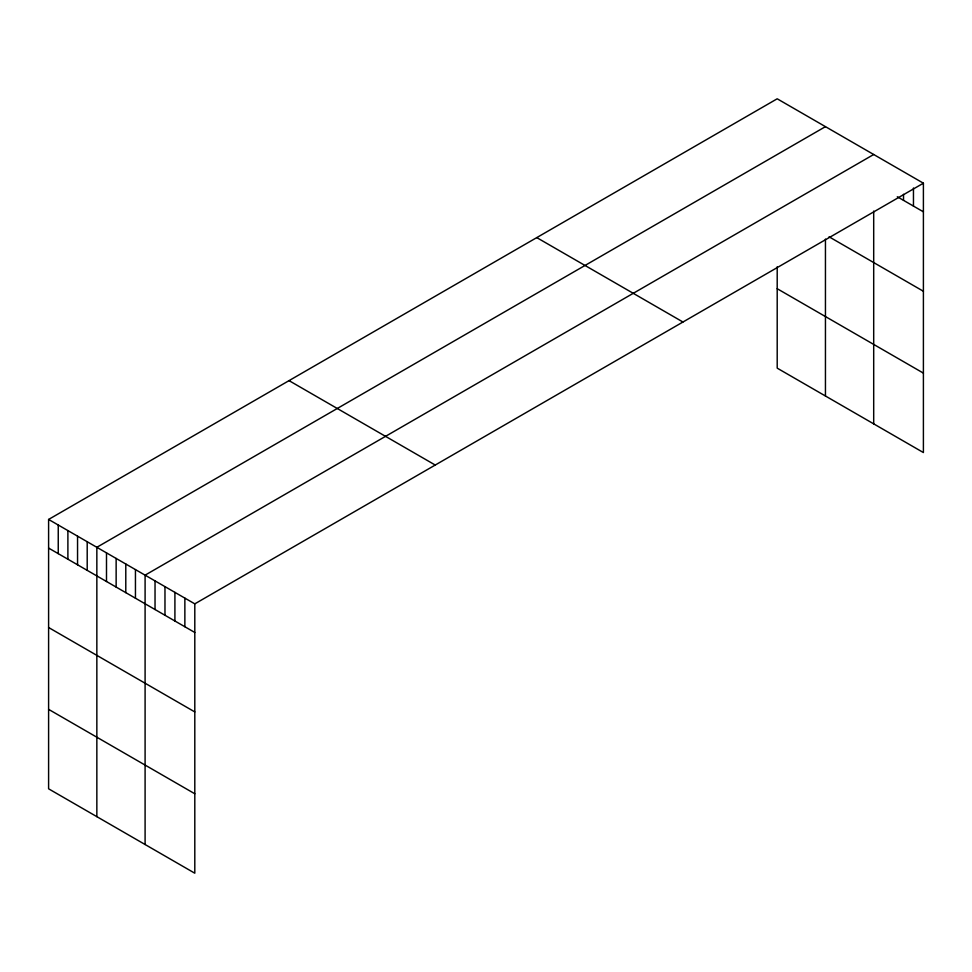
<?xml version="1.0" encoding="UTF-8"?>
<svg xmlns="http://www.w3.org/2000/svg" width="972" height="972" viewBox="0 0 972 972"><rect width="100%" height="100%" fill="white"/><g stroke="black" fill="none" stroke-linecap="round" stroke-linejoin="round"><path stroke-width="1.46" d="M923.4 183.198L194.801 603.855L194.801 873.208L48.6 788.802L48.6 519.449L777.199 98.792L923.4 183.198L923.4 452.551L777.199 368.145L777.199 266.778M825.447 126.652L96.848 547.297L96.848 816.65M873.694 154.499L145.095 575.157L145.095 844.51M897.302 196.757L923.4 211.823M829.067 236.804L923.4 291.26M777.199 288.708L923.4 373.114M536.763 237.605L682.964 322.011M289.036 380.635L435.237 465.041M48.6 519.449L194.801 603.855M48.6 548.074L194.801 632.48M48.6 627.511L194.801 711.917M48.6 709.353L194.801 793.772M913.461 188.009L913.461 206.088M903.523 194.315L903.523 200.341M873.694 211.07L873.694 423.853M825.447 239.1L825.447 396.005M184.862 598.12L184.862 626.733M174.911 592.373L174.911 620.999M164.973 586.638L164.973 615.252M155.034 580.892L155.034 609.517M135.448 569.58L135.448 598.205M125.789 564.015L125.789 592.641M116.142 558.438L116.142 587.064M106.495 552.874L106.495 581.499M87.201 541.732L87.201 570.357M77.553 536.155L77.553 564.781M67.894 530.591L67.894 559.216M58.247 525.014L58.247 553.639"/></g></svg>
